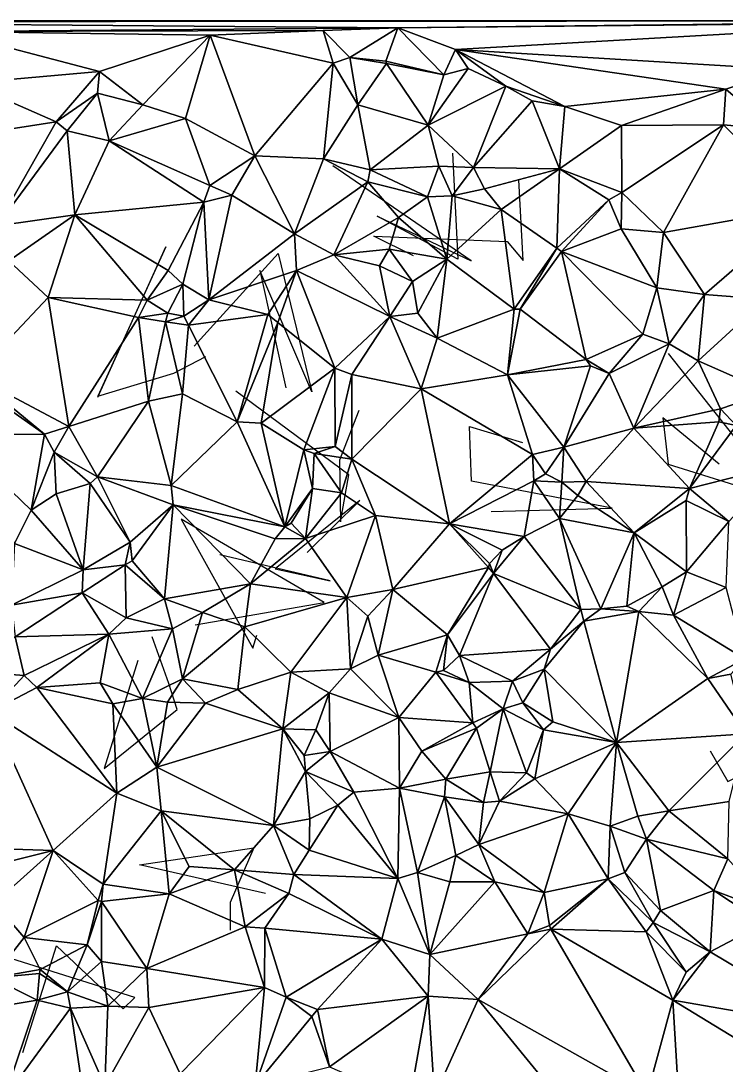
# Model space of a CAD drawing. Header units: metres. Extents: x -15.7 to 15, y -15 to 15.4.
# Drawn here: x 0.34 to 9.07, y 2.05 to 14.98 of the extents above; entities that cross this region are included whole.
import ezdxf

# ---------------------------------------------------------------- set-up
doc = ezdxf.new("R2010")
doc.units = ezdxf.units.M
doc.layers.add('CRACKS', color=1, linetype='Continuous')
doc.layers.add('STREET_MESH', color=7, linetype='Continuous')

msp = doc.modelspace()

# ---------------------------------------------------------------- linework, layer by layer
at = {"layer": 'CRACKS'}
for points in [[(5.682, 13.344, 0.1), (5.749, 12.029, 0.1), (4.751, 12.561, 0.1), (5.915, 12.01, 0.1), (4.2, 13.185, 0.1)], [(5.199, 12.072, 0.1), (4.709, 12.313, 0.1), (6.361, 12.247, 0.1), (6.555, 12.014, 0.1), (6.505, 13.014, 0.1)], [(1.291, 10.321, 0.1), (2.134, 12.183, 0.1), (1.291, 10.333, 0.1), (2.234, 10.617, 0.1), (2.627, 10.824, 0.1)], [(2.485, 10.952, 0.1), (3.524, 12.102, 0.1), (3.939, 10.386, 0.1), (3.298, 11.889, 0.1), (3.621, 10.438, 0.1)], [(8.985, 9.49, 0.1), (8.285, 10.065, 0.1), (8.35, 9.492, 0.1), (9.798, 9.042, 0.1), (8.356, 10.861, 0.1)], [(4.523, 10.154, 0.1), (4.284, 9.539, 0.1), (4.295, 8.778, 0.1), (4.399, 9.361, 0.1), (2.999, 10.397, 0.1)], [(6.16, 8.904, 0.1), (7.657, 8.947, 0.1), (5.917, 9.28, 0.1), (5.891, 9.956, 0.1), (6.549, 9.759, 0.1)], [(3.885, 8.397, 0.1), (4.536, 9.043, 0.1), (3.487, 8.195, 0.1), (4.166, 8.045, 0.1), (2.801, 8.367, 0.1)], [(2.495, 7.503, 0.1), (4.092, 7.78, 0.1), (2.325, 8.811, 0.1), (3.212, 7.211, 0.1), (3.261, 7.372, 0.1)], [(1.789, 7.061, 0.1), (1.37, 5.724, 0.1), (2.275, 6.454, 0.1), (2.17, 6.777, 0.1), (1.966, 7.354, 0.1)], [(8.872, 5.94, 0.1), (9.09, 5.562, 0.1), (10.277, 6.139, 0.1), (9.452, 4.84, 0.1), (9.694, 5.445, 0.1)], [(3.368, 4.174, 0.1), (1.809, 4.528, 0.1), (3.221, 4.741, 0.1), (2.928, 4.062, 0.1), (2.928, 3.721, 0.1)], [(0.362, 2.205, 0.1), (0.781, 3.526, 0.1), (1.606, 2.747, 0.1), (1.748, 2.887, 0.1), (0.149, 3.39, 0.1)]]:
    msp.add_polyline3d(points, dxfattribs=at)
at = {"layer": 'STREET_MESH'}
for points in [[(-6.005, 14.98), (-4.071, 14.968), (12.673, 14.981)], [(-4.071, 14.968), (5.004, 14.896), (12.673, 14.981)], [(5.004, 14.896), (-4.071, 14.968), (-0.576, 14.85)], [(5.004, 14.896), (-0.576, 14.85), (4.083, 14.864)], [(4.41, 14.528), (5.004, 14.896), (4.083, 14.864)], [(4.41, 14.528), (4.859, 14.483), (5.004, 14.896)], [(4.859, 14.483), (5.573, 14.314), (5.004, 14.896)], [(5.004, 14.896), (11.592, 14.961), (12.673, 14.981)], [(5.72, 14.625), (11.592, 14.961), (5.004, 14.896)], [(5.573, 14.314), (5.72, 14.625), (5.004, 14.896)], [(9.811, 14.378), (11.592, 14.961), (5.72, 14.625)], [(-0.576, 14.85), (2.683, 14.803), (4.083, 14.864)], [(1.311, 14.356), (2.683, 14.803), (-0.576, 14.85)], [(-0.318, 14.209), (1.311, 14.356), (-0.576, 14.85)], [(1.311, 14.356), (1.848, 13.942), (2.683, 14.803)], [(2.683, 14.803), (1.848, 13.942), (2.376, 13.774)], [(3.234, 13.308), (2.683, 14.803), (2.376, 13.774)], [(2.683, 14.803), (4.206, 14.457), (4.083, 14.864)], [(3.234, 13.308), (4.206, 14.457), (2.683, 14.803)], [(4.206, 14.457), (4.41, 14.528), (4.083, 14.864)], [(5.573, 14.314), (5.875, 14.391), (5.72, 14.625)], [(9.811, 14.378), (5.72, 14.625), (9.067, 14.134)], [(5.72, 14.625), (7.074, 13.922), (9.067, 14.134)], [(5.875, 14.391), (6.344, 14.171), (5.72, 14.625)], [(6.344, 14.171), (7.074, 13.922), (5.72, 14.625)], [(4.41, 14.528), (4.206, 14.457), (4.51, 13.94)], [(4.864, 14.454), (4.41, 14.528), (4.51, 13.94)], [(4.864, 14.454), (4.859, 14.483), (4.41, 14.528)], [(1.311, 14.356), (-0.318, 14.209), (0.776, 13.73)], [(1.311, 14.356), (0.776, 13.73), (1.286, 14.086)], [(1.311, 14.356), (1.286, 14.086), (1.848, 13.942)], [(4.206, 14.457), (3.234, 13.308), (4.085, 13.273)], [(4.51, 13.94), (4.206, 14.457), (4.085, 13.273)], [(5.38, 13.689), (4.864, 14.454), (4.51, 13.94)], [(5.573, 14.314), (4.859, 14.483), (4.864, 14.454)], [(5.38, 13.689), (5.573, 14.314), (4.864, 14.454)], [(5.38, 13.689), (6.344, 14.171), (5.875, 14.391)], [(5.573, 14.314), (5.38, 13.689), (5.875, 14.391)], [(9.64, 13.639), (9.811, 14.378), (9.067, 14.134)], [(-0.318, 14.209), (-0.236, 13.573), (0.776, 13.73)], [(5.38, 13.689), (5.944, 13.165), (6.344, 14.171)], [(5.944, 13.165), (6.67, 13.993), (6.344, 14.171)], [(6.344, 14.171), (6.67, 13.993), (7.074, 13.922)], [(7.074, 13.922), (7.774, 13.687), (9.067, 14.134)], [(7.774, 13.687), (9.037, 13.692), (9.067, 14.134)], [(9.037, 13.692), (9.64, 13.639), (9.067, 14.134)], [(0.776, 13.73), (0.911, 13.621), (1.286, 14.086)], [(1.286, 14.086), (0.911, 13.621), (1.433, 13.494)], [(1.848, 13.942), (1.286, 14.086), (1.433, 13.494)], [(6.67, 13.993), (5.944, 13.165), (7.008, 13.148)], [(6.67, 13.993), (7.008, 13.148), (7.074, 13.922)], [(1.848, 13.942), (1.433, 13.494), (2.376, 13.774)], [(4.662, 13.138), (4.51, 13.94), (4.085, 13.273)], [(4.662, 13.138), (5.38, 13.689), (4.51, 13.94)], [(7.074, 13.922), (7.008, 13.148), (7.774, 13.687)], [(0.776, 13.73), (-0.236, 13.573), (0.041, 12.444)], [(0.911, 13.621), (0.776, 13.73), (0.041, 12.444)], [(1.433, 13.494), (2.678, 12.943), (2.376, 13.774)], [(2.678, 12.943), (3.234, 13.308), (2.376, 13.774)], [(1.006, 12.581), (0.911, 13.621), (0.041, 12.444)], [(1.433, 13.494), (0.911, 13.621), (1.006, 12.581)], [(4.662, 13.138), (5.514, 13.183), (5.38, 13.689)], [(5.514, 13.183), (5.944, 13.165), (5.38, 13.689)], [(7.008, 13.148), (7.779, 12.856), (7.774, 13.687)], [(7.779, 12.856), (9.037, 13.692), (7.774, 13.687)], [(9.037, 13.692), (7.779, 12.856), (8.293, 12.36)], [(9.037, 13.692), (8.293, 12.36), (10.054, 12.673)], [(9.64, 13.639), (9.037, 13.692), (10.054, 12.673)], [(2.605, 12.737), (1.433, 13.494), (1.006, 12.581)], [(2.605, 12.737), (2.678, 12.943), (1.433, 13.494)], [(2.678, 12.943), (2.951, 12.824), (3.234, 13.308)], [(3.234, 13.308), (2.951, 12.824), (3.728, 12.343)], [(3.234, 13.308), (3.728, 12.343), (4.085, 13.273)], [(3.728, 12.343), (4.633, 12.988), (4.085, 13.273)], [(4.633, 12.988), (4.662, 13.138), (4.085, 13.273)], [(5.372, 12.804), (4.662, 13.138), (4.633, 12.988)], [(5.372, 12.804), (5.514, 13.183), (4.662, 13.138)], [(5.372, 12.804), (5.679, 12.816), (5.514, 13.183)], [(5.514, 13.183), (5.679, 12.816), (5.944, 13.165)], [(5.944, 13.165), (5.679, 12.816), (6.079, 12.902)], [(7.008, 13.148), (5.944, 13.165), (6.079, 12.902)], [(6.285, 12.646), (7.008, 13.148), (6.079, 12.902)], [(6.285, 12.646), (6.972, 12.165), (7.008, 13.148)], [(7.008, 13.148), (6.972, 12.165), (7.616, 12.765)], [(7.779, 12.856), (7.008, 13.148), (7.616, 12.765)], [(2.951, 12.824), (2.678, 12.943), (2.605, 12.737)], [(3.728, 12.343), (4.214, 12.082), (4.633, 12.988)], [(4.214, 12.082), (5.014, 12.548), (4.633, 12.988)], [(5.014, 12.548), (5.372, 12.804), (4.633, 12.988)], [(2.666, 11.528), (2.951, 12.824), (2.605, 12.737)], [(2.951, 12.824), (2.666, 11.528), (3.728, 12.343)], [(5.611, 12.029), (5.372, 12.804), (5.014, 12.548)], [(5.679, 12.816), (5.372, 12.804), (5.611, 12.029)], [(5.679, 12.816), (5.611, 12.029), (6.285, 12.646)], [(5.679, 12.816), (6.285, 12.646), (6.079, 12.902)], [(7.771, 12.404), (7.779, 12.856), (7.616, 12.765)], [(7.779, 12.856), (7.771, 12.404), (8.293, 12.36)], [(2.605, 12.737), (1.006, 12.581), (2.164, 11.89)], [(2.344, 11.72), (2.605, 12.737), (2.164, 11.89)], [(2.666, 11.528), (2.605, 12.737), (2.344, 11.72)], [(6.972, 12.165), (7.03, 12.127), (7.616, 12.765)], [(7.03, 12.127), (7.771, 12.404), (7.616, 12.765)], [(0.189, 12.011), (1.006, 12.581), (0.041, 12.444)], [(1.006, 12.581), (0.189, 12.011), (0.675, 11.556)], [(1.902, 11.522), (1.006, 12.581), (0.675, 11.556)], [(1.006, 12.581), (1.902, 11.522), (2.164, 11.89)], [(4.214, 12.082), (4.898, 12.155), (5.014, 12.548)], [(4.898, 12.155), (5.611, 12.029), (5.014, 12.548)], [(6.285, 12.646), (5.611, 12.029), (6.447, 11.413)], [(6.972, 12.165), (6.285, 12.646), (6.447, 11.413)], [(8.293, 12.36), (8.802, 11.594), (10.054, 12.673)], [(8.802, 11.594), (9.558, 11.534), (10.054, 12.673)], [(3.728, 12.343), (2.666, 11.528), (3.75, 11.888)], [(4.214, 12.082), (3.728, 12.343), (3.75, 11.888)], [(8.21, 11.676), (7.771, 12.404), (7.03, 12.127)], [(7.771, 12.404), (8.21, 11.676), (8.293, 12.36)], [(8.21, 11.676), (8.802, 11.594), (8.293, 12.36)], [(6.972, 12.165), (6.447, 11.413), (6.519, 11.41)], [(7.03, 12.127), (6.972, 12.165), (6.519, 11.41)], [(4.907, 11.322), (4.214, 12.082), (3.75, 11.888)], [(4.898, 12.155), (4.214, 12.082), (4.778, 11.949)], [(4.214, 12.082), (4.907, 11.322), (4.778, 11.949)], [(5.188, 11.754), (4.898, 12.155), (4.778, 11.949)], [(5.611, 12.029), (4.898, 12.155), (5.188, 11.754)], [(5.253, 11.36), (5.611, 12.029), (5.188, 11.754)], [(5.611, 12.029), (5.253, 11.36), (5.491, 11.053)], [(6.447, 11.413), (5.611, 12.029), (5.491, 11.053)], [(7.03, 12.127), (6.519, 11.41), (7.338, 10.787)], [(8.038, 11.101), (7.03, 12.127), (7.338, 10.787)], [(8.038, 11.101), (8.21, 11.676), (7.03, 12.127)], [(0.189, 12.011), (-0.244, 10.58), (0.675, 11.556)], [(4.907, 11.322), (5.188, 11.754), (4.778, 11.949)], [(1.902, 11.522), (2.344, 11.72), (2.164, 11.89)], [(2.666, 11.528), (3.398, 11.345), (3.75, 11.888)], [(3.398, 11.345), (3.521, 11.247), (3.75, 11.888)], [(3.75, 11.888), (3.521, 11.247), (4.225, 10.682)], [(4.907, 11.322), (3.75, 11.888), (4.225, 10.682)], [(1.902, 11.522), (2.157, 11.36), (2.344, 11.72)], [(2.157, 11.36), (2.358, 11.324), (2.344, 11.72)], [(2.358, 11.324), (2.666, 11.528), (2.344, 11.72)], [(5.253, 11.36), (5.188, 11.754), (4.907, 11.322)], [(8.038, 11.101), (8.363, 10.983), (8.21, 11.676)], [(8.21, 11.676), (8.363, 10.983), (8.802, 11.594)], [(-0.244, 10.58), (0.932, 9.959), (0.675, 11.556)], [(1.797, 11.307), (1.902, 11.522), (0.675, 11.556)], [(0.932, 9.959), (1.797, 11.307), (0.675, 11.556)], [(2.157, 11.36), (1.902, 11.522), (1.797, 11.307)], [(2.666, 11.528), (2.358, 11.324), (2.415, 11.213)], [(2.666, 11.528), (2.415, 11.213), (3.398, 11.345)], [(8.363, 10.983), (8.722, 10.773), (8.802, 11.594)], [(8.802, 11.594), (8.722, 10.773), (9.558, 11.534)], [(8.722, 10.773), (9.603, 10.384), (9.558, 11.534)], [(6.364, 10.596), (6.447, 11.413), (5.491, 11.053)], [(6.519, 11.41), (6.447, 11.413), (6.364, 10.596)], [(6.519, 11.41), (6.364, 10.596), (7.338, 10.787)], [(0.932, 9.959), (1.917, 10.27), (1.797, 11.307)], [(2.131, 11.256), (2.157, 11.36), (1.797, 11.307)], [(1.917, 10.27), (2.131, 11.256), (1.797, 11.307)], [(2.131, 11.256), (1.917, 10.27), (2.339, 10.361)], [(2.358, 11.324), (2.157, 11.36), (2.131, 11.256)], [(2.358, 11.324), (2.131, 11.256), (2.415, 11.213)], [(2.415, 11.213), (2.131, 11.256), (2.339, 10.361)], [(3.398, 11.345), (2.415, 11.213), (3.017, 10.017)], [(3.398, 11.345), (3.017, 10.017), (3.521, 11.247)], [(4.437, 10.603), (4.907, 11.322), (4.225, 10.682)], [(4.907, 11.322), (4.437, 10.603), (5.293, 10.426)], [(5.253, 11.36), (4.907, 11.322), (5.491, 11.053)], [(4.907, 11.322), (5.293, 10.426), (5.491, 11.053)], [(3.017, 10.017), (2.415, 11.213), (2.339, 10.361)], [(3.017, 10.017), (3.312, 10.001), (3.521, 11.247)], [(3.521, 11.247), (3.312, 10.001), (4.225, 10.682)], [(5.293, 10.426), (6.364, 10.596), (5.491, 11.053)], [(7.622, 10.614), (8.038, 11.101), (7.338, 10.787)], [(8.038, 11.101), (7.622, 10.614), (8.363, 10.983)], [(8.363, 10.983), (7.622, 10.614), (7.926, 9.938)], [(8.722, 10.773), (8.363, 10.983), (7.926, 9.938)], [(7.338, 10.787), (6.364, 10.596), (7.391, 10.71)], [(7.622, 10.614), (7.338, 10.787), (7.391, 10.71)], [(8.999, 10.176), (8.722, 10.773), (7.926, 9.938)], [(8.722, 10.773), (8.999, 10.176), (9.603, 10.384)], [(3.312, 10.001), (3.842, 9.667), (4.225, 10.682)], [(3.842, 9.667), (4.23, 9.71), (4.225, 10.682)], [(4.23, 9.71), (4.437, 10.603), (4.225, 10.682)], [(6.364, 10.596), (7.062, 9.703), (7.391, 10.71)], [(7.062, 9.703), (7.622, 10.614), (7.391, 10.71)], [(7.622, 10.614), (7.062, 9.703), (7.926, 9.938)], [(-0.295, 10.517), (-0.508, 9.86), (0.632, 9.862)], [(-0.244, 10.58), (-0.295, 10.517), (0.632, 9.862)], [(0.932, 9.959), (-0.244, 10.58), (0.632, 9.862)], [(4.23, 9.71), (4.438, 9.552), (4.437, 10.603)], [(4.437, 10.603), (4.438, 9.552), (5.293, 10.426)], [(6.673, 9.613), (6.364, 10.596), (5.293, 10.426)], [(6.673, 9.613), (7.062, 9.703), (6.364, 10.596)], [(1.917, 10.27), (2.199, 9.226), (2.339, 10.361)], [(2.199, 9.226), (3.017, 10.017), (2.339, 10.361)], [(4.438, 9.552), (5.646, 8.751), (5.293, 10.426)], [(5.646, 8.751), (6.673, 9.613), (5.293, 10.426)], [(8.999, 10.176), (9.195, 9.972), (9.603, 10.384)], [(0.932, 9.959), (1.287, 9.336), (1.917, 10.27)], [(1.917, 10.27), (1.287, 9.336), (2.199, 9.226)], [(8.999, 10.176), (7.926, 9.938), (8.98, 10.017)], [(9.195, 9.972), (8.999, 10.176), (8.98, 10.017)], [(0.752, 9.638), (0.932, 9.959), (0.632, 9.862)], [(0.752, 9.638), (1.287, 9.336), (0.932, 9.959)], [(2.199, 9.226), (3.606, 8.717), (3.017, 10.017)], [(3.606, 8.717), (3.312, 10.001), (3.017, 10.017)], [(3.312, 10.001), (3.606, 8.717), (3.842, 9.667)], [(7.926, 9.938), (8.614, 9.192), (8.98, 10.017)], [(8.614, 9.192), (9.195, 9.972), (8.98, 10.017)], [(9.195, 9.972), (8.614, 9.192), (9.752, 9.48)], [(-0.508, 9.86), (0.466, 8.921), (0.632, 9.862)], [(0.259, 8.51), (0.466, 8.921), (-0.508, 9.86)], [(0.466, 8.921), (0.752, 9.638), (0.632, 9.862)], [(7.062, 9.703), (7.337, 9.275), (7.926, 9.938)], [(7.337, 9.275), (8.614, 9.192), (7.926, 9.938)], [(3.842, 9.667), (3.968, 9.622), (4.23, 9.71)], [(4.23, 9.71), (3.968, 9.622), (4.438, 9.552)], [(7.062, 9.703), (6.673, 9.613), (6.834, 9.37)], [(7.037, 9.269), (7.062, 9.703), (6.834, 9.37)], [(7.062, 9.703), (7.037, 9.269), (7.337, 9.275)], [(0.752, 9.638), (0.466, 8.921), (0.776, 9.124)], [(0.752, 9.638), (1.195, 9.252), (1.287, 9.336)], [(1.195, 9.252), (0.752, 9.638), (0.776, 9.124)], [(3.842, 9.667), (3.606, 8.717), (3.951, 9.19)], [(3.968, 9.622), (3.842, 9.667), (3.951, 9.19)], [(4.31, 9.137), (3.968, 9.622), (3.951, 9.19)], [(3.968, 9.622), (4.31, 9.137), (4.438, 9.552)], [(6.673, 9.613), (5.646, 8.751), (6.69, 9.286)], [(6.673, 9.613), (6.69, 9.286), (6.834, 9.37)], [(4.31, 9.137), (4.731, 8.855), (4.438, 9.552)], [(4.731, 8.855), (5.646, 8.751), (4.438, 9.552)], [(8.614, 9.192), (9.104, 8.782), (9.752, 9.48)], [(1.287, 9.336), (1.195, 9.252), (1.694, 8.524)], [(2.199, 9.226), (1.287, 9.336), (2.225, 8.987)], [(1.287, 9.336), (1.694, 8.524), (2.225, 8.987)], [(6.69, 9.286), (7.037, 9.269), (6.834, 9.37)], [(1.109, 8.184), (1.195, 9.252), (0.776, 9.124)], [(1.195, 9.252), (1.109, 8.184), (1.694, 8.524)], [(3.606, 8.717), (2.199, 9.226), (2.225, 8.987)], [(3.606, 8.717), (3.685, 8.76), (3.951, 9.19)], [(3.685, 8.76), (3.863, 8.57), (3.951, 9.19)], [(3.863, 8.57), (4.31, 9.137), (3.951, 9.19)], [(6.69, 9.286), (5.646, 8.751), (6.571, 8.596)], [(7.006, 8.819), (6.69, 9.286), (6.571, 8.596)], [(7.037, 9.269), (6.69, 9.286), (7.006, 8.819)], [(7.235, 9.104), (7.037, 9.269), (7.006, 8.819)], [(7.037, 9.269), (7.235, 9.104), (7.337, 9.275)], [(7.337, 9.275), (7.235, 9.104), (7.93, 8.641)], [(8.614, 9.192), (7.337, 9.275), (7.93, 8.641)], [(8.576, 9.043), (8.614, 9.192), (7.93, 8.641)], [(8.576, 9.043), (9.104, 8.782), (8.614, 9.192)], [(0.466, 8.921), (1.109, 8.184), (0.776, 9.124)], [(4.731, 8.855), (4.31, 9.137), (3.863, 8.57)], [(7.235, 9.104), (7.006, 8.819), (7.93, 8.641)], [(1.694, 8.524), (1.718, 8.294), (2.225, 8.987)], [(1.718, 8.294), (2.116, 7.824), (2.225, 8.987)], [(2.116, 7.824), (3.18, 8.008), (2.225, 8.987)], [(3.18, 8.008), (3.485, 8.567), (2.225, 8.987)], [(3.485, 8.567), (3.606, 8.717), (2.225, 8.987)], [(8.577, 8.158), (8.576, 9.043), (7.93, 8.641)], [(9.104, 8.782), (8.576, 9.043), (8.577, 8.158)], [(0.466, 8.921), (0.259, 8.51), (1.109, 8.184)], [(4.375, 7.841), (4.731, 8.855), (3.863, 8.57)], [(4.731, 8.855), (4.375, 7.841), (4.943, 7.938)], [(5.646, 8.751), (4.731, 8.855), (4.943, 7.938)], [(7.272, 7.691), (7.006, 8.819), (6.571, 8.596)], [(7.006, 8.819), (7.519, 7.7), (7.93, 8.641)], [(7.519, 7.7), (7.006, 8.819), (7.272, 7.691)], [(3.606, 8.717), (3.485, 8.567), (3.863, 8.57)], [(3.685, 8.76), (3.606, 8.717), (3.863, 8.57)], [(6.129, 8.21), (5.646, 8.751), (4.943, 7.938)], [(5.646, 8.751), (6.296, 8.428), (6.571, 8.596)], [(5.646, 8.751), (6.139, 8.263), (6.296, 8.428)], [(6.139, 8.263), (5.646, 8.751), (6.129, 8.21)], [(9.071, 7.965), (9.104, 8.782), (8.577, 8.158)], [(3.485, 8.567), (3.18, 8.008), (3.863, 8.57)], [(3.18, 8.008), (4.375, 7.841), (3.863, 8.57)], [(6.188, 8.139), (7.272, 7.691), (6.571, 8.596)], [(6.296, 8.428), (6.188, 8.139), (6.571, 8.596)], [(7.93, 8.641), (7.519, 7.7), (7.839, 7.733)], [(8.276, 7.973), (7.93, 8.641), (7.839, 7.733)], [(8.276, 7.973), (8.577, 8.158), (7.93, 8.641)], [(0.259, 8.51), (0.224, 7.746), (1.109, 8.184)], [(1.109, 8.184), (1.629, 8.245), (1.694, 8.524)], [(1.629, 8.245), (1.718, 8.294), (1.694, 8.524)], [(6.296, 8.428), (6.139, 8.263), (6.188, 8.139)], [(1.718, 8.294), (1.629, 8.245), (2.116, 7.824)], [(1.109, 8.184), (0.224, 7.746), (1.096, 7.9)], [(1.629, 8.245), (1.109, 8.184), (1.096, 7.9)], [(1.642, 7.59), (1.629, 8.245), (1.096, 7.9)], [(1.629, 8.245), (1.642, 7.59), (2.116, 7.824)], [(6.129, 8.21), (4.943, 7.938), (5.619, 7.376)], [(6.188, 8.139), (6.129, 8.21), (5.619, 7.376)], [(6.139, 8.263), (6.129, 8.21), (6.188, 8.139)], [(8.276, 7.973), (8.418, 7.62), (8.577, 8.158)], [(8.418, 7.62), (9.071, 7.965), (8.577, 8.158)], [(5.767, 7.122), (6.188, 8.139), (5.619, 7.376)], [(6.188, 8.139), (5.767, 7.122), (6.896, 7.199)], [(7.272, 7.691), (6.188, 8.139), (6.896, 7.199)], [(0.224, 7.746), (0.27, 7.352), (1.096, 7.9)], [(0.27, 7.352), (1.428, 7.385), (1.096, 7.9)], [(1.428, 7.385), (1.642, 7.59), (1.096, 7.9)], [(2.589, 7.654), (3.18, 8.008), (2.116, 7.824)], [(2.589, 7.654), (3.112, 7.477), (3.18, 8.008)], [(3.112, 7.477), (4.375, 7.841), (3.18, 8.008)], [(4.375, 7.841), (4.634, 7.607), (4.943, 7.938)], [(4.634, 7.607), (4.763, 7.124), (4.943, 7.938)], [(4.943, 7.938), (4.763, 7.124), (5.619, 7.376)], [(7.989, 7.667), (8.276, 7.973), (7.839, 7.733)], [(7.989, 7.667), (8.418, 7.62), (8.276, 7.973)], [(9.302, 7.081), (9.071, 7.965), (8.418, 7.62)], [(1.642, 7.59), (2.216, 7.453), (2.116, 7.824)], [(2.216, 7.453), (2.589, 7.654), (2.116, 7.824)], [(3.683, 6.915), (4.375, 7.841), (3.112, 7.477)], [(3.683, 6.915), (4.419, 6.955), (4.375, 7.841)], [(4.419, 6.955), (4.634, 7.607), (4.375, 7.841)], [(2.589, 7.654), (2.216, 7.453), (2.34, 6.831)], [(2.589, 7.654), (2.34, 6.831), (3.112, 7.477)], [(7.309, 7.547), (7.272, 7.691), (6.896, 7.199)], [(7.309, 7.547), (7.519, 7.7), (7.272, 7.691)], [(7.989, 7.667), (7.519, 7.7), (7.309, 7.547)], [(7.712, 6.045), (7.989, 7.667), (7.309, 7.547)], [(7.519, 7.7), (7.989, 7.667), (7.839, 7.733)], [(7.712, 6.045), (8.841, 6.836), (7.989, 7.667)], [(7.989, 7.667), (8.841, 6.836), (8.418, 7.62)], [(1.428, 7.385), (2.216, 7.453), (1.642, 7.59)], [(4.419, 6.955), (4.763, 7.124), (4.634, 7.607)], [(6.817, 6.953), (7.309, 7.547), (6.896, 7.199)], [(6.817, 6.953), (7.712, 6.045), (7.309, 7.547)], [(8.841, 6.836), (9.302, 7.081), (8.418, 7.62)], [(0.379, 6.875), (1.428, 7.385), (0.27, 7.352)], [(1.428, 7.385), (0.379, 6.875), (0.537, 6.724)], [(1.32, 6.783), (1.428, 7.385), (0.537, 6.724)], [(1.428, 7.385), (1.32, 6.783), (1.845, 6.589)], [(2.216, 7.453), (1.428, 7.385), (1.845, 6.589)], [(2.34, 6.831), (2.216, 7.453), (1.845, 6.589)], [(2.34, 6.831), (3.026, 6.699), (3.112, 7.477)], [(3.026, 6.699), (3.683, 6.915), (3.112, 7.477)], [(4.763, 7.124), (5.475, 6.916), (5.619, 7.376)], [(5.475, 6.916), (5.571, 6.938), (5.619, 7.376)], [(5.571, 6.938), (5.767, 7.122), (5.619, 7.376)], [(0.379, 6.875), (0.27, 7.352), (-0.419, 6.938)], [(4.763, 7.124), (4.419, 6.955), (5.017, 6.353)], [(5.475, 6.916), (4.763, 7.124), (5.017, 6.353)], [(5.767, 7.122), (5.571, 6.938), (5.89, 6.786)], [(5.767, 7.122), (6.426, 6.806), (6.896, 7.199)], [(5.767, 7.122), (5.89, 6.786), (6.426, 6.806)], [(6.426, 6.806), (6.817, 6.953), (6.896, 7.199)], [(9.302, 7.081), (8.841, 6.836), (9.128, 6.89)], [(-0.039, 6.425), (0.379, 6.875), (-0.419, 6.938)], [(0.379, 6.875), (-0.039, 6.425), (0.537, 6.724)], [(3.582, 6.213), (3.683, 6.915), (3.026, 6.699)], [(3.683, 6.915), (3.582, 6.213), (4.154, 6.66)], [(4.419, 6.955), (3.683, 6.915), (4.154, 6.66)], [(4.419, 6.955), (4.154, 6.66), (5.017, 6.353)], [(5.933, 6.29), (5.475, 6.916), (5.017, 6.353)], [(5.571, 6.938), (5.475, 6.916), (5.89, 6.786)], [(5.475, 6.916), (5.933, 6.29), (5.89, 6.786)], [(6.817, 6.953), (6.426, 6.806), (6.552, 6.536)], [(6.923, 6.299), (6.817, 6.953), (6.552, 6.536)], [(7.712, 6.045), (6.817, 6.953), (6.923, 6.299)], [(9.128, 6.89), (8.841, 6.836), (9.312, 6.15)], [(1.479, 6.522), (1.32, 6.783), (0.537, 6.724)], [(1.32, 6.783), (1.479, 6.522), (1.845, 6.589)], [(2.153, 6.542), (2.34, 6.831), (1.845, 6.589)], [(2.153, 6.542), (2.624, 6.532), (2.34, 6.831)], [(2.624, 6.532), (3.026, 6.699), (2.34, 6.831)], [(5.89, 6.786), (6.31, 6.461), (6.426, 6.806)], [(5.933, 6.29), (6.31, 6.461), (5.89, 6.786)], [(6.426, 6.806), (6.31, 6.461), (6.552, 6.536)], [(9.312, 6.15), (8.841, 6.836), (7.712, 6.045)], [(0.537, 6.724), (-0.039, 6.425), (1.527, 5.419)], [(1.479, 6.522), (0.537, 6.724), (1.527, 5.419)], [(2.624, 6.532), (3.582, 6.213), (3.026, 6.699)], [(3.582, 6.213), (3.99, 6.203), (4.154, 6.66)], [(3.99, 6.203), (4.166, 5.934), (4.154, 6.66)], [(4.154, 6.66), (4.166, 5.934), (5.017, 6.353)], [(1.479, 6.522), (2.024, 5.739), (1.845, 6.589)], [(2.024, 5.739), (1.479, 6.522), (1.527, 5.419)], [(2.024, 5.739), (2.153, 6.542), (1.845, 6.589)], [(2.624, 6.532), (2.153, 6.542), (2.024, 5.739)], [(3.582, 6.213), (2.624, 6.532), (2.024, 5.739)], [(6.31, 6.461), (6.807, 6.202), (6.552, 6.536)], [(6.807, 6.202), (6.923, 6.299), (6.552, 6.536)], [(0.737, 4.705), (-0.039, 6.425), (-0.269, 4.74)], [(-0.039, 6.425), (0.737, 4.705), (1.527, 5.419)], [(4.166, 5.934), (5.027, 5.478), (5.017, 6.353)], [(5.027, 5.478), (5.303, 5.936), (5.017, 6.353)], [(5.303, 5.936), (5.933, 6.29), (5.017, 6.353)], [(5.933, 6.29), (5.978, 6.222), (6.31, 6.461)], [(6.31, 6.461), (5.978, 6.222), (6.147, 5.683)], [(6.597, 5.667), (6.31, 6.461), (6.147, 5.683)], [(6.31, 6.461), (6.597, 5.667), (6.807, 6.202)], [(3.466, 5.016), (3.582, 6.213), (2.024, 5.739)], [(3.582, 6.213), (3.466, 5.016), (3.862, 5.687)], [(3.844, 5.884), (3.582, 6.213), (3.862, 5.687)], [(3.582, 6.213), (3.844, 5.884), (3.99, 6.203)], [(5.978, 6.222), (5.933, 6.29), (5.303, 5.936)], [(5.978, 6.222), (5.303, 5.936), (5.601, 5.592)], [(5.978, 6.222), (5.601, 5.592), (6.147, 5.683)], [(6.807, 6.202), (7.712, 6.045), (6.923, 6.299)], [(3.99, 6.203), (3.844, 5.884), (4.166, 5.934)], [(6.597, 5.667), (6.702, 5.593), (6.807, 6.202)], [(6.702, 5.593), (7.712, 6.045), (6.807, 6.202)], [(9.312, 6.15), (7.712, 6.045), (8.36, 5.2)], [(9.109, 5.314), (9.312, 6.15), (8.36, 5.2)], [(6.702, 5.593), (7.115, 5.163), (7.712, 6.045)], [(7.115, 5.163), (7.634, 5.007), (7.712, 6.045)], [(7.634, 5.007), (7.977, 5.133), (7.712, 6.045)], [(7.712, 6.045), (7.977, 5.133), (8.36, 5.2)], [(4.166, 5.934), (3.844, 5.884), (3.862, 5.687)], [(4.166, 5.934), (3.862, 5.687), (4.461, 5.429)], [(5.027, 5.478), (4.166, 5.934), (4.461, 5.429)], [(5.601, 5.592), (5.303, 5.936), (5.027, 5.478)], [(2.076, 5.199), (2.024, 5.739), (1.527, 5.419)], [(2.076, 5.199), (3.466, 5.016), (2.024, 5.739)], [(3.466, 5.016), (3.915, 5.098), (3.862, 5.687)], [(3.862, 5.687), (4.263, 5.269), (4.461, 5.429)], [(3.915, 5.098), (4.263, 5.269), (3.862, 5.687)], [(5.601, 5.592), (5.027, 5.478), (5.583, 5.37)], [(5.601, 5.592), (5.583, 5.37), (6.064, 5.303)], [(6.147, 5.683), (5.601, 5.592), (6.064, 5.303)], [(6.262, 5.316), (6.147, 5.683), (6.064, 5.303)], [(6.262, 5.316), (6.597, 5.667), (6.147, 5.683)], [(6.597, 5.667), (6.262, 5.316), (6.702, 5.593)], [(6.702, 5.593), (6.262, 5.316), (7.115, 5.163)], [(5.006, 4.362), (5.027, 5.478), (4.461, 5.429)], [(5.006, 4.362), (5.249, 4.433), (5.027, 5.478)], [(5.027, 5.478), (5.249, 4.433), (5.583, 5.37)], [(0.737, 4.705), (1.356, 4.291), (1.527, 5.419)], [(1.356, 4.291), (2.076, 5.199), (1.527, 5.419)], [(4.263, 5.269), (5.006, 4.362), (4.461, 5.429)], [(5.583, 5.37), (5.249, 4.433), (5.722, 4.647)], [(6.009, 4.78), (5.583, 5.37), (5.722, 4.647)], [(5.583, 5.37), (6.009, 4.78), (6.064, 5.303)], [(6.009, 4.78), (6.262, 5.316), (6.064, 5.303)], [(7.115, 5.163), (6.262, 5.316), (6.009, 4.78)], [(9.089, 4.603), (9.109, 5.314), (8.36, 5.2)], [(2.076, 5.199), (1.356, 4.291), (2.176, 4.172)], [(2.076, 5.199), (2.423, 4.509), (2.985, 4.469)], [(2.423, 4.509), (2.076, 5.199), (2.176, 4.172)], [(3.466, 5.016), (2.076, 5.199), (2.985, 4.469)], [(4.263, 5.269), (3.906, 4.711), (5.006, 4.362)], [(3.915, 5.098), (3.906, 4.711), (4.263, 5.269)], [(7.977, 5.133), (8.083, 4.848), (8.36, 5.2)], [(8.083, 4.848), (9.089, 4.603), (8.36, 5.2)], [(3.466, 5.016), (3.906, 4.711), (3.915, 5.098)], [(6.819, 4.186), (7.115, 5.163), (6.009, 4.78)], [(7.61, 4.355), (7.115, 5.163), (6.819, 4.186)], [(7.115, 5.163), (7.61, 4.355), (7.634, 5.007)], [(8.083, 4.848), (7.977, 5.133), (7.634, 5.007)], [(3.466, 5.016), (2.985, 4.469), (3.72, 4.41)], [(3.906, 4.711), (3.466, 5.016), (3.72, 4.41)], [(7.634, 5.007), (7.61, 4.355), (7.815, 4.433)], [(8.083, 4.848), (7.634, 5.007), (7.815, 4.433)], [(8.259, 3.964), (8.083, 4.848), (7.815, 4.433)], [(8.917, 4.213), (8.083, 4.848), (8.259, 3.964)], [(8.083, 4.848), (8.917, 4.213), (9.089, 4.603)], [(-0.109, 4.495), (0.737, 4.705), (-0.269, 4.74)], [(-0.109, 4.495), (0.01, 4.054), (0.737, 4.705)], [(0.01, 4.054), (0.379, 3.631), (0.737, 4.705)], [(0.379, 3.631), (1.294, 4.086), (0.737, 4.705)], [(1.294, 4.086), (1.356, 4.291), (0.737, 4.705)], [(5.006, 4.362), (3.906, 4.711), (3.72, 4.41)], [(6.207, 4.321), (6.009, 4.78), (5.722, 4.647)], [(6.819, 4.186), (6.009, 4.78), (6.207, 4.321)], [(5.249, 4.433), (5.648, 4.321), (5.722, 4.647)], [(5.648, 4.321), (6.207, 4.321), (5.722, 4.647)], [(8.917, 4.213), (9.702, 3.914), (9.089, 4.603)], [(2.985, 4.469), (2.423, 4.509), (2.176, 4.172)], [(3.116, 3.76), (2.985, 4.469), (2.176, 4.172)], [(2.985, 4.469), (3.657, 4.174), (3.72, 4.41)], [(2.985, 4.469), (3.116, 3.76), (3.657, 4.174)], [(3.72, 4.41), (3.657, 4.174), (4.809, 3.61)], [(5.006, 4.362), (3.72, 4.41), (4.809, 3.61)], [(5.249, 4.433), (5.006, 4.362), (5.401, 3.418)], [(5.648, 4.321), (5.249, 4.433), (5.401, 3.418)], [(7.815, 4.433), (7.61, 4.355), (8.167, 3.816)], [(8.259, 3.964), (7.815, 4.433), (8.167, 3.816)], [(1.294, 4.086), (1.337, 4.075), (1.356, 4.291)], [(1.356, 4.291), (1.337, 4.075), (2.176, 4.172)], [(5.006, 4.362), (4.809, 3.61), (5.401, 3.418)], [(6.615, 3.675), (6.207, 4.321), (5.401, 3.418)], [(6.207, 4.321), (5.648, 4.321), (5.401, 3.418)], [(6.615, 3.675), (6.819, 4.186), (6.207, 4.321)], [(6.883, 3.777), (7.61, 4.355), (6.819, 4.186)], [(7.61, 4.355), (6.883, 3.777), (6.898, 3.732)], [(8.078, 3.701), (7.61, 4.355), (6.898, 3.732)], [(7.61, 4.355), (8.078, 3.701), (8.167, 3.816)], [(1.337, 4.075), (1.9, 3.247), (2.176, 4.172)], [(1.9, 3.247), (3.116, 3.76), (2.176, 4.172)], [(3.657, 4.174), (3.116, 3.76), (3.361, 3.746)], [(3.657, 4.174), (3.361, 3.746), (4.809, 3.61)], [(6.883, 3.777), (6.819, 4.186), (6.615, 3.675)], [(8.87, 3.45), (8.917, 4.213), (8.259, 3.964)], [(8.917, 4.213), (8.87, 3.45), (9.537, 3.804)], [(9.702, 3.914), (8.917, 4.213), (9.537, 3.804)], [(0.379, 3.631), (0.01, 4.054), (-0.014, 3.132)], [(1.294, 4.086), (0.379, 3.631), (1.158, 3.537)], [(1.337, 4.075), (1.294, 4.086), (1.158, 3.537)], [(1.338, 3.333), (1.337, 4.075), (1.158, 3.537)], [(1.337, 4.075), (1.338, 3.333), (1.9, 3.247)], [(8.87, 3.45), (8.259, 3.964), (8.167, 3.816)], [(3.116, 3.76), (1.9, 3.247), (3.356, 3.009)], [(3.361, 3.746), (3.116, 3.76), (3.356, 3.009)], [(6.898, 3.732), (6.883, 3.777), (6.615, 3.675)], [(8.078, 3.701), (8.575, 3.202), (8.167, 3.816)], [(8.575, 3.202), (8.87, 3.45), (8.167, 3.816)], [(9.537, 3.804), (8.87, 3.45), (10.475, 2.494)], [(0.578, 3.235), (0.379, 3.631), (-0.014, 3.132)], [(0.379, 3.631), (0.578, 3.235), (1.158, 3.537)], [(3.625, 2.891), (3.361, 3.746), (3.356, 3.009)], [(3.361, 3.746), (3.625, 2.891), (4.809, 3.61)], [(5.999, 2.863), (6.615, 3.675), (5.401, 3.418)], [(6.898, 3.732), (5.999, 2.863), (8.09, 1.684)], [(5.999, 2.863), (6.898, 3.732), (6.615, 3.675)], [(8.411, 2.853), (6.898, 3.732), (8.09, 1.684)], [(8.411, 2.853), (8.078, 3.701), (6.898, 3.732)], [(8.078, 3.701), (8.411, 2.853), (8.575, 3.202)], [(0.578, 3.235), (0.915, 2.958), (1.158, 3.537)], [(0.915, 2.958), (1.338, 3.333), (1.158, 3.537)], [(3.625, 2.891), (4.01, 2.736), (4.809, 3.61)], [(4.809, 3.61), (4.01, 2.736), (5.383, 2.905)], [(4.809, 3.61), (5.383, 2.905), (5.401, 3.418)], [(5.383, 2.905), (5.999, 2.863), (5.401, 3.418)], [(8.87, 3.45), (8.411, 2.853), (10.475, 2.494)], [(8.411, 2.853), (8.87, 3.45), (8.575, 3.202)], [(0.57, 3.183), (0.578, 3.235), (-0.014, 3.132)], [(0.915, 2.958), (0.578, 3.235), (0.57, 3.183)], [(1.338, 3.333), (0.915, 2.958), (1.416, 2.779)], [(1.338, 3.333), (1.416, 2.779), (1.9, 3.247)], [(1.9, 3.247), (1.416, 2.779), (1.922, 2.762)], [(3.356, 3.009), (1.9, 3.247), (1.922, 2.762)], [(0.539, 2.853), (-0.014, 3.132), (-0.475, 2.685)], [(0.539, 2.853), (0.57, 3.183), (-0.014, 3.132)], [(0.539, 2.853), (0.915, 2.958), (0.57, 3.183)], [(2.311, 1.94), (3.356, 3.009), (1.922, 2.762)], [(2.311, 1.94), (3.239, 1.796), (3.356, 3.009)], [(3.239, 1.796), (3.625, 2.891), (3.356, 3.009)], [(0.134, 1.632), (0.539, 2.853), (-0.475, 2.685)], [(0.954, 2.756), (0.539, 2.853), (0.134, 1.632)], [(0.915, 2.958), (0.539, 2.853), (0.954, 2.756)], [(1.416, 2.779), (0.915, 2.958), (0.954, 2.756)], [(3.942, 2.652), (3.625, 2.891), (3.239, 1.796)], [(3.625, 2.891), (3.942, 2.652), (4.01, 2.736)], [(4.01, 2.736), (4.16, 2.027), (5.383, 2.905)], [(5.383, 2.905), (4.16, 2.027), (5.15, 1.597)], [(5.461, 1.663), (5.383, 2.905), (5.15, 1.597)], [(5.461, 1.663), (5.999, 2.863), (5.383, 2.905)], [(7.414, 1.128), (5.999, 2.863), (5.461, 1.663)], [(5.999, 2.863), (7.414, 1.128), (8.09, 1.684)], [(8.47, 1.817), (8.411, 2.853), (8.09, 1.684)], [(8.411, 2.853), (10.238, 1.737), (10.475, 2.494)], [(8.411, 2.853), (8.47, 1.817), (10.238, 1.737)], [(1.135, 1.535), (0.954, 2.756), (0.134, 1.632)], [(1.379, 1.794), (1.416, 2.779), (0.954, 2.756)], [(1.135, 1.535), (1.379, 1.794), (0.954, 2.756)], [(1.416, 2.779), (1.379, 1.794), (1.922, 2.762)], [(1.379, 1.794), (2.311, 1.94), (1.922, 2.762)], [(4.01, 2.736), (3.942, 2.652), (4.16, 2.027)], [(3.942, 2.652), (3.239, 1.796), (4.16, 2.027)]]:
    msp.add_3dface(points, dxfattribs=at)

doc.saveas('drawing.dxf')
